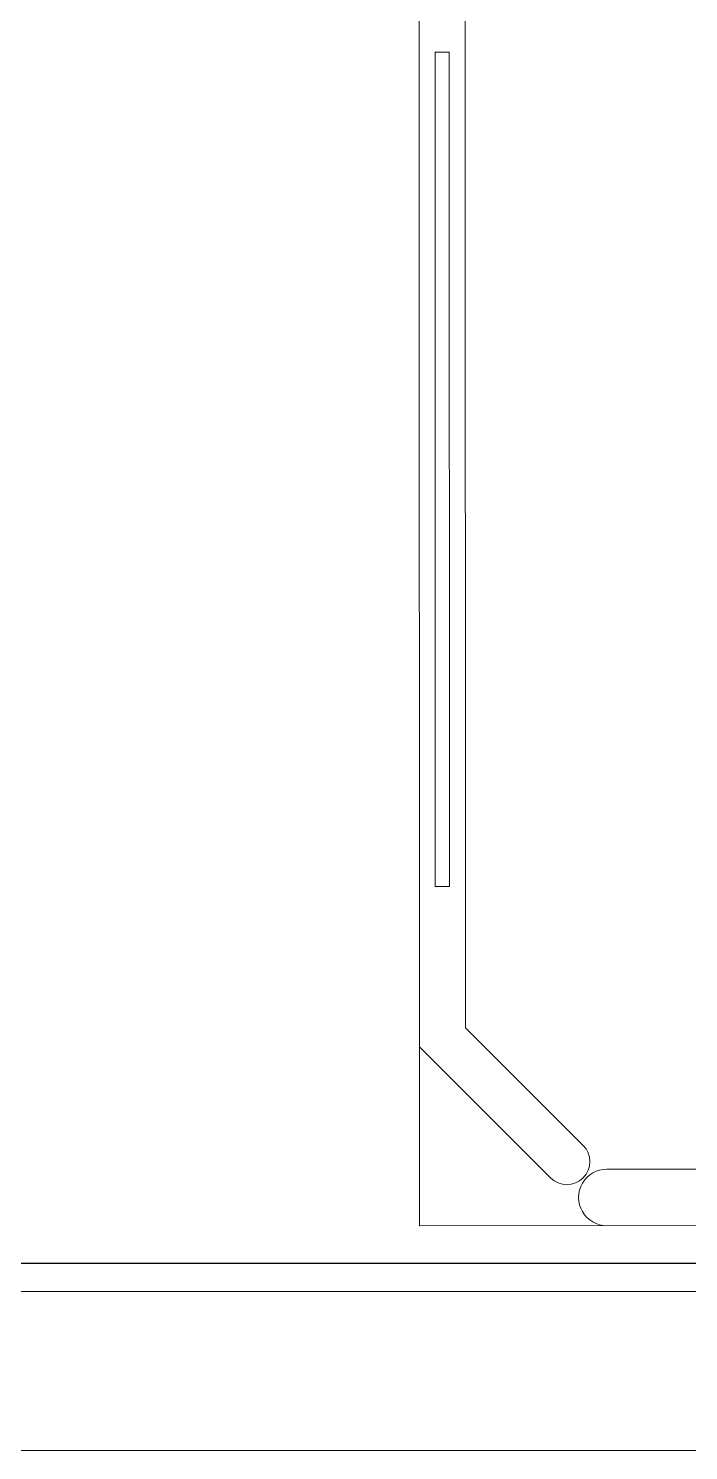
# Model space of a CAD drawing. Header units: metres. Extents: x -18745 to 220762, y -1579758 to -1356048.
# Drawn here: x 154879 to 155812, y -1411753 to -1409741 of the extents above; entities that cross this region are included whole.
import ezdxf

# ---------------------------------------------------------------- set-up
doc = ezdxf.new("R2010")
doc.units = ezdxf.units.M
doc.layers.get('0').update_dxf_attribs({"lineweight": 0})
doc.layers.add('A-100 - Copy$0$axes', color=8, linetype='Continuous')
for name, color, linetype, lineweight in [('A-100 - Copy$0$Medical Equipment and Furniture', 8, 'Continuous', 0), ('A-100 - Copy$0$Medical Equipment and Furniture1', 8, 'Continuous', 5), ('A-100 - Copy$0$Walls', 8, 'Continuous', 0)]:
    doc.layers.add(name, color=color, linetype=linetype, lineweight=lineweight)

# ---------------------------------------------------------------- blocks, each defined once
blk = doc.blocks.new('A-100 - Copy$0$HF16786E-P')
at = {"layer": 'A-100 - Copy$0$Medical Equipment and Furniture1'}
for p, q in [((0, -0.425), (0, 0.425)), ((-0.08, -0.16), (-0.08, 0.16)), ((-0.1136, -0.1936), (-0.28, -0.36)), ((-0.0676, -0.2396), (-0.2531, -0.425)), ((-1.86, -0.36), (-0.28, -0.36)), ((-0.48, -0.3825), (-1.66, -0.3825)), ((-1.66, -0.3825), (-1.66, -0.4025)), ((-0.48, -0.3825), (-0.48, -0.4025)), ((-0.48, -0.4025), (-1.66, -0.4025)), ((-2.14, -0.425), (0, -0.425))]:
    blk.add_line(p, q, dxfattribs=at)
for centre, radius, start, end in [((-0.04, -0.16), 0.04, 180, 0), ((-0.0906, -0.2166), 0.0325, 315, 135)]:
    blk.add_arc(centre, radius, start, end, dxfattribs=at)
blk = doc.blocks.new('A-100 - Copy')
at = {"layer": 'A-100 - Copy$0$axes'}
blk.add_line((178940.3, -1411488.2, 2.4), (95846.6, -1411488.2, 2.4), dxfattribs=at)
at = {"layer": 'A-100 - Copy$0$Walls'}
for p, q in [((155841.2, -1411527.7, 0), (154251.2, -1411527.7, 0)), ((155841.2, -1411752.7, 0), (154251.2, -1411752.7, 0))]:
    blk.add_line(p, q, dxfattribs=at)
at = {"layer": 'A-100 - Copy$0$Medical Equipment and Furniture', "xscale": 1000, "yscale": 1000, "zscale": 1000, "rotation": 270.0149936594165}
blk.add_blockref('A-100 - Copy$0$HF16786E-P', (155857.1, -1411434.6, 0), dxfattribs=at)

msp = doc.modelspace()

# ---------------------------------------------------------------- block references
msp.add_blockref('A-100 - Copy', (0, 0))

doc.saveas('drawing.dxf')
